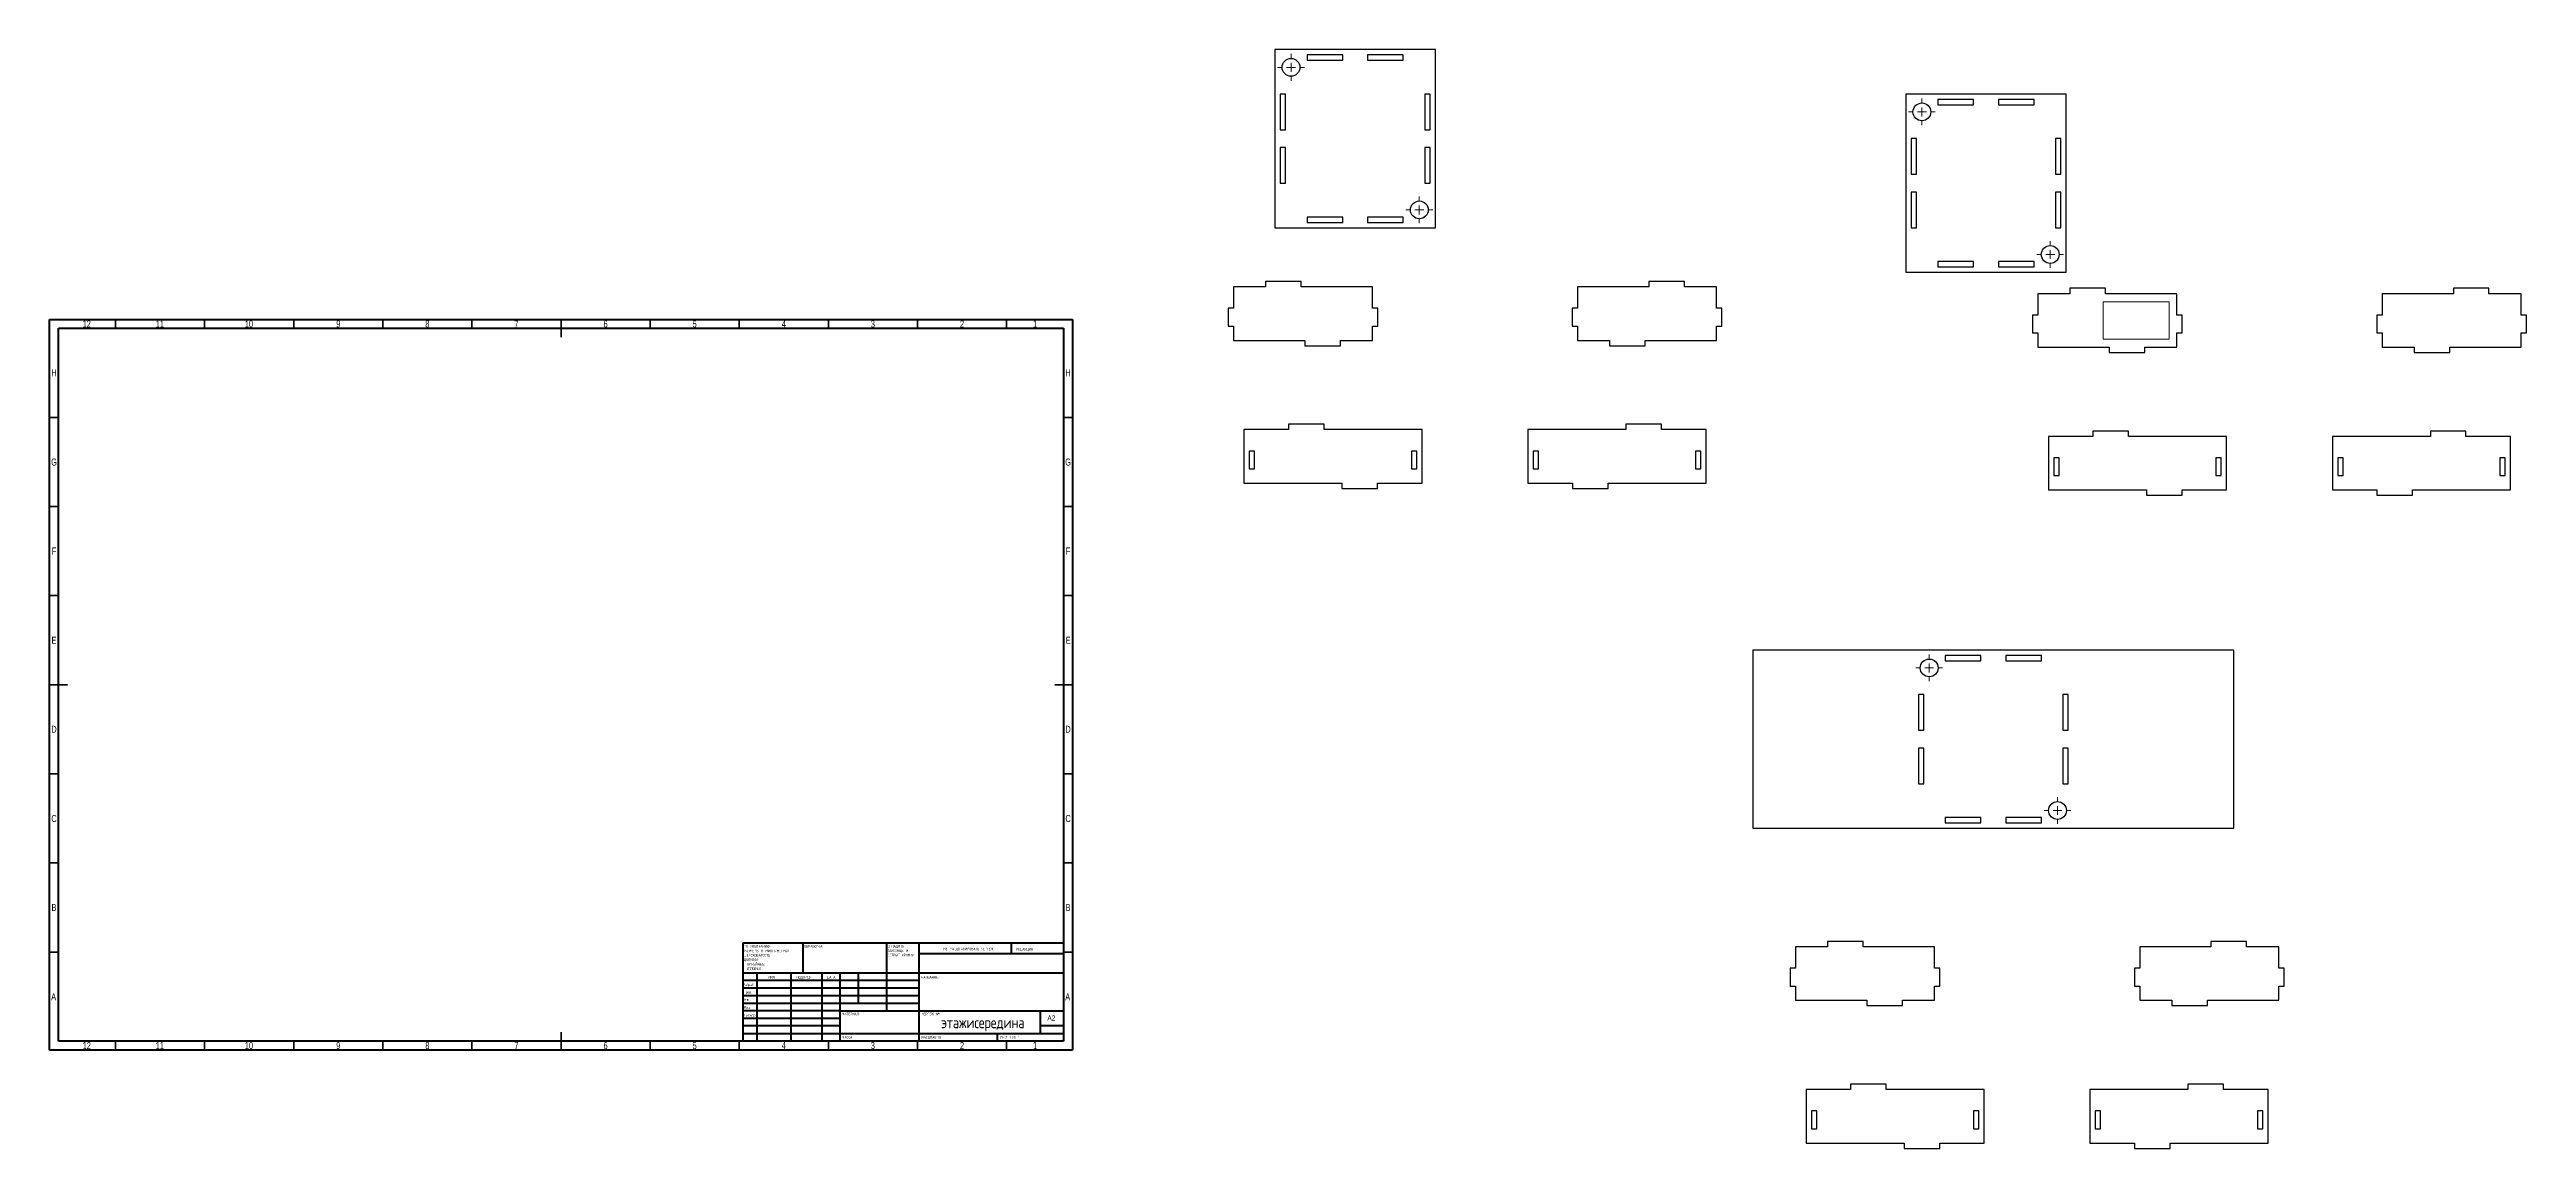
# Model space of a CAD drawing. Header units: millimetres. Extents: x 15 to 1405, y -50 to 566.
import ezdxf

# ---------------------------------------------------------------- set-up
doc = ezdxf.new("R2010")
doc.units = ezdxf.units.MM
doc.styles.add('SLDTEXTSTYLE0', font='TXT', dxfattribs={"width": 0.75})
doc.styles.add('SLDTEXTSTYLE1', font='TXT', dxfattribs={"width": 0.75, "bigfont": 'bigfont'})
doc.styles.add('SLDTEXTSTYLE2', font='TXT', dxfattribs={"width": 0.681818, "bigfont": 'bigfont'})

# ---------------------------------------------------------------- blocks, each defined once
blk = doc.blocks.new('SW_NOTE_0')
at = {"color": 0, "linetype": 'Continuous', "lineweight": 0, "char_height": 1.5, "attachment_point": 1, "style": 'SLDTEXTSTYLE1'}
for s, insert in [('СГЛАДИТЬ', (0, 1.9)), ('ЗАУСЕНЦЫ И', (0, -0.6)), ('ОСТРЫЕ КРОМКИ', (0, -3.1))]:
    blk.add_mtext(s, dxfattribs=dict(at, insert=insert))
blk = doc.blocks.new('SW_NOTE_0_1')
at = {"color": 0, "linetype": 'Continuous', "lineweight": 0, "char_height": 1.5, "attachment_point": 1, "style": 'SLDTEXTSTYLE1'}
for s, insert in [('ПО УМОЛЧАНИЮ:', (0, 1.9)), ('ДОПУСКИ:', (0, -5.6)), ('РАЗМЕРЫ В МИЛЛИМЕТРАХ', (0, -0.6)), ('ШЕРОХОВАТОСТЬ:', (0, -3.1)), ('ЛИНЕЙНЫЕ:', (1.7, -8.1)), ('УГЛОВЫЕ:', (1.7, -10.6))]:
    blk.add_mtext(s, dxfattribs=dict(at, insert=insert))
blk = doc.blocks.new('SW_CENTERMARKSYMBOL_0')
at = {"color": 0, "linetype": 'Continuous', "lineweight": 18}
for p, q in [((-5, 0), (-7.5, 0)), ((0, 0), (-2.5, 0)), ((0, 5), (0, 7.5)), ((0, 0), (0, 2.5)), ((0, 0), (0, -2.5)), ((0, 0), (2.5, 0)), ((5, 0), (7.5, 0)), ((0, -5), (0, -7.5))]:
    blk.add_line(p, q, dxfattribs=at)
blk = doc.blocks.new('SW_CENTERMARKSYMBOL_1')
at = {"color": 0, "linetype": 'Continuous', "lineweight": 18}
for p, q in [((-5, 0), (-7.5, 0)), ((0, 0), (-2.5, 0)), ((0, 5), (0, 7.5)), ((0, 0), (0, 2.5)), ((0, 0), (0, -2.5)), ((0, 0), (2.5, 0)), ((5, 0), (7.5, 0)), ((0, -5), (0, -7.5))]:
    blk.add_line(p, q, dxfattribs=at)
blk = doc.blocks.new('SW_CENTERMARKSYMBOL_2')
at = {"color": 0, "linetype": 'Continuous', "lineweight": 18}
for p, q in [((-5, 0), (-7.5, 0)), ((0, 0), (-2.5, 0)), ((0, 5), (0, 7.5)), ((0, 0), (0, 2.5)), ((0, 0), (0, -2.5)), ((0, 0), (2.5, 0)), ((5, 0), (7.5, 0)), ((0, -5), (0, -7.5))]:
    blk.add_line(p, q, dxfattribs=at)
blk = doc.blocks.new('SW_CENTERMARKSYMBOL_3')
at = {"color": 0, "linetype": 'Continuous', "lineweight": 18}
for p, q in [((-5, 0), (-7.5, 0)), ((0, 0), (-2.5, 0)), ((0, 5), (0, 7.5)), ((0, 0), (0, 2.5)), ((0, 0), (0, -2.5)), ((0, 0), (2.5, 0)), ((5, 0), (7.5, 0)), ((0, -5), (0, -7.5))]:
    blk.add_line(p, q, dxfattribs=at)
blk = doc.blocks.new('SW_CENTERMARKSYMBOL_4')
at = {"color": 0, "linetype": 'Continuous', "lineweight": 18}
for p, q in [((-5, 0), (-7.5, 0)), ((0, 0), (-2.5, 0)), ((0, 5), (0, 7.5)), ((0, 0), (0, 2.5)), ((0, 0), (0, -2.5)), ((0, 0), (2.5, 0)), ((5, 0), (7.5, 0)), ((0, -5), (0, -7.5))]:
    blk.add_line(p, q, dxfattribs=at)
blk = doc.blocks.new('SW_CENTERMARKSYMBOL_5')
at = {"color": 0, "linetype": 'Continuous', "lineweight": 18}
for p, q in [((-5, 0), (-7.5, 0)), ((0, 0), (-2.5, 0)), ((0, 5), (0, 7.5)), ((0, 0), (0, 2.5)), ((0, 0), (0, -2.5)), ((0, 0), (2.5, 0)), ((5, 0), (7.5, 0)), ((0, -5), (0, -7.5))]:
    blk.add_line(p, q, dxfattribs=at)

msp = doc.modelspace()

# ---------------------------------------------------------------- linework, layer by layer
at = {"color": 7, "linetype": 'Continuous', "lineweight": 25}
for p, q in [((792.6, 566.4), (702.6, 566.4)), ((702.6, 566.4), (702.6, 466.4)), ((740.6, 563.4), (720.6, 563.4)), ((720.6, 563.4), (720.6, 560.4)), ((720.6, 560.4), (740.6, 560.4)), ((740.6, 560.4), (740.6, 563.4)), ((774.6, 563.4), (754.6, 563.4)), ((754.6, 563.4), (754.6, 560.4)), ((754.6, 560.4), (774.6, 560.4)), ((774.6, 560.4), (774.6, 563.4)), ((792.6, 466.4), (792.6, 566.4)), ((708.6, 541.4), (705.6, 541.4)), ((705.6, 541.4), (705.6, 521.4)), ((708.6, 521.4), (708.6, 541.4)), ((786.6, 541.4), (786.6, 521.4)), ((789.6, 541.4), (786.6, 541.4)), ((789.6, 521.4), (789.6, 541.4)), ((1146.6, 541.4), (1056.6, 541.4)), ((1056.6, 541.4), (1056.6, 441.4)), ((1094.6, 538.4), (1074.6, 538.4)), ((1074.6, 538.4), (1074.6, 535.4)), ((1074.6, 535.4), (1094.6, 535.4)), ((1094.6, 535.4), (1094.6, 538.4)), ((1108.6, 538.4), (1108.6, 535.4)), ((1128.6, 538.4), (1108.6, 538.4)), ((1108.6, 535.4), (1128.6, 535.4)), ((1128.6, 535.4), (1128.6, 538.4)), ((1146.6, 441.4), (1146.6, 541.4)), ((705.6, 521.4), (708.6, 521.4)), ((786.6, 521.4), (789.6, 521.4)), ((1062.6, 516.4), (1059.6, 516.4)), ((1059.6, 516.4), (1059.6, 496.4)), ((1062.6, 496.4), (1062.6, 516.4)), ((1140.6, 516.4), (1140.6, 496.4)), ((1143.6, 516.4), (1140.6, 516.4)), ((1143.6, 496.4), (1143.6, 516.4)), ((708.6, 511.4), (705.6, 511.4)), ((705.6, 511.4), (705.6, 491.4)), ((708.6, 491.4), (708.6, 511.4)), ((786.6, 511.4), (786.6, 491.4)), ((789.6, 511.4), (786.6, 511.4)), ((789.6, 491.4), (789.6, 511.4)), ((705.6, 491.4), (708.6, 491.4)), ((786.6, 491.4), (789.6, 491.4)), ((1059.6, 496.4), (1062.6, 496.4)), ((1059.6, 486.4), (1059.6, 466.4)), ((1062.6, 486.4), (1059.6, 486.4)), ((1062.6, 466.4), (1062.6, 486.4)), ((1140.6, 496.4), (1143.6, 496.4)), ((1140.6, 486.4), (1140.6, 466.4)), ((1143.6, 486.4), (1140.6, 486.4)), ((1143.6, 466.4), (1143.6, 486.4)), ((702.6, 466.4), (792.6, 466.4)), ((740.6, 472.4), (720.6, 472.4)), ((720.6, 472.4), (720.6, 469.4)), ((720.6, 469.4), (740.6, 469.4)), ((740.6, 469.4), (740.6, 472.4)), ((774.6, 472.4), (754.6, 472.4)), ((754.6, 472.4), (754.6, 469.4)), ((754.6, 469.4), (774.6, 469.4)), ((774.6, 469.4), (774.6, 472.4)), ((1059.6, 466.4), (1062.6, 466.4)), ((1140.6, 466.4), (1143.6, 466.4)), ((1094.6, 447.4), (1074.6, 447.4)), ((1074.6, 447.4), (1074.6, 444.4)), ((1094.6, 444.4), (1094.6, 447.4)), ((1128.6, 447.4), (1108.6, 447.4)), ((1108.6, 447.4), (1108.6, 444.4)), ((1128.6, 444.4), (1128.6, 447.4)), ((679.3, 433.2), (679.3, 421.2)), ((697.3, 433.2), (679.3, 433.2)), ((697.3, 436.2), (697.3, 433.2)), ((717.3, 436.2), (697.3, 436.2)), ((717.3, 433.2), (717.3, 436.2)), ((757.3, 433.2), (717.3, 433.2)), ((757.3, 421.2), (757.3, 433.2)), ((872.4, 433.2), (872.4, 421.2)), ((912.4, 433.2), (872.4, 433.2)), ((932.4, 436.2), (912.4, 436.2)), ((912.4, 436.2), (912.4, 433.2)), ((932.4, 433.2), (932.4, 436.2)), ((950.4, 433.2), (932.4, 433.2)), ((950.4, 421.2), (950.4, 433.2)), ((1056.6, 441.4), (1146.6, 441.4)), ((1074.6, 444.4), (1094.6, 444.4)), ((1108.6, 444.4), (1128.6, 444.4)), ((1148.7, 432.4), (1148.7, 429.4)), ((1168.7, 432.4), (1148.7, 432.4)), ((1168.7, 429.4), (1168.7, 432.4)), ((1363.8, 432.4), (1363.8, 429.4)), ((1383.8, 432.4), (1363.8, 432.4)), ((1383.8, 429.4), (1383.8, 432.4)), ((679.3, 421.2), (676.3, 421.2)), ((676.3, 421.2), (676.3, 411.2)), ((760.3, 421.2), (757.3, 421.2)), ((760.3, 411.2), (760.3, 421.2)), ((869.4, 421.2), (869.4, 411.2)), ((872.4, 421.2), (869.4, 421.2)), ((953.4, 421.2), (950.4, 421.2)), ((953.4, 411.2), (953.4, 421.2)), ((1127.7, 417.4), (1127.7, 407.4)), ((1130.7, 417.4), (1127.7, 417.4)), ((1148.7, 429.4), (1130.7, 429.4)), ((1130.7, 429.4), (1130.7, 417.4)), ((1208.7, 429.4), (1168.7, 429.4)), ((1208.7, 417.4), (1208.7, 429.4)), ((1211.7, 417.4), (1208.7, 417.4)), ((1211.7, 407.4), (1211.7, 417.4)), ((1320.8, 417.4), (1320.8, 407.4)), ((1323.8, 417.4), (1320.8, 417.4)), ((1323.8, 429.4), (1323.8, 417.4)), ((1363.8, 429.4), (1323.8, 429.4)), ((1401.8, 429.4), (1383.8, 429.4)), ((1401.8, 417.4), (1401.8, 429.4)), ((1404.8, 417.4), (1401.8, 417.4)), ((1404.8, 407.4), (1404.8, 417.4)), ((676.3, 411.2), (679.3, 411.2)), ((679.3, 411.2), (679.3, 403.2)), ((679.3, 403.2), (719.3, 403.2)), ((719.3, 403.2), (719.3, 400.2)), ((739.3, 403.2), (757.3, 403.2)), ((739.3, 400.2), (739.3, 403.2)), ((757.3, 403.2), (757.3, 411.2)), ((757.3, 411.2), (760.3, 411.2)), ((869.4, 411.2), (872.4, 411.2)), ((872.4, 411.2), (872.4, 403.2)), ((872.4, 403.2), (890.4, 403.2)), ((890.4, 403.2), (890.4, 400.2)), ((910.4, 400.2), (910.4, 403.2)), ((910.4, 403.2), (950.4, 403.2)), ((950.4, 403.2), (950.4, 411.2)), ((950.4, 411.2), (953.4, 411.2)), ((1127.7, 407.4), (1130.7, 407.4)), ((1130.7, 407.4), (1130.7, 399.4)), ((1208.7, 407.4), (1211.7, 407.4)), ((1208.7, 399.4), (1208.7, 407.4)), ((1320.8, 407.4), (1323.8, 407.4)), ((1323.8, 407.4), (1323.8, 399.4)), ((1401.8, 407.4), (1404.8, 407.4)), ((1401.8, 399.4), (1401.8, 407.4)), ((719.3, 400.2), (739.3, 400.2)), ((890.4, 400.2), (910.4, 400.2)), ((1130.7, 399.4), (1170.7, 399.4)), ((1170.7, 399.4), (1170.7, 396.4)), ((1170.7, 396.4), (1190.7, 396.4)), ((1190.7, 399.4), (1208.7, 399.4)), ((1190.7, 396.4), (1190.7, 399.4)), ((1323.8, 399.4), (1341.8, 399.4)), ((1341.8, 399.4), (1341.8, 396.4)), ((1341.8, 396.4), (1361.8, 396.4)), ((1361.8, 399.4), (1401.8, 399.4)), ((1361.8, 396.4), (1361.8, 399.4)), ((710.2, 353.1), (685.2, 353.1)), ((685.2, 353.1), (685.2, 323.1)), ((710.2, 356.1), (710.2, 353.1)), ((730.2, 356.1), (710.2, 356.1)), ((730.2, 353.1), (730.2, 356.1)), ((785.2, 353.1), (730.2, 353.1)), ((785.2, 323.1), (785.2, 353.1)), ((844.5, 353.1), (844.5, 323.1)), ((899.5, 353.1), (844.5, 353.1)), ((919.5, 356.1), (899.5, 356.1)), ((899.5, 356.1), (899.5, 353.1)), ((919.5, 353.1), (919.5, 356.1)), ((944.5, 353.1), (919.5, 353.1)), ((944.5, 323.1), (944.5, 353.1)), ((1161.6, 349.3), (1136.6, 349.3)), ((1136.6, 349.3), (1136.6, 319.3)), ((1161.6, 352.3), (1161.6, 349.3)), ((1181.6, 352.3), (1161.6, 352.3)), ((1181.6, 349.3), (1181.6, 352.3)), ((1236.6, 349.3), (1181.6, 349.3)), ((1236.6, 319.3), (1236.6, 349.3)), ((1295.9, 349.3), (1295.9, 319.3)), ((1350.9, 349.3), (1295.9, 349.3)), ((1370.9, 352.3), (1350.9, 352.3)), ((1350.9, 352.3), (1350.9, 349.3)), ((1370.9, 349.3), (1370.9, 352.3)), ((1395.9, 349.3), (1370.9, 349.3)), ((1395.9, 319.3), (1395.9, 349.3)), ((688.2, 341.1), (688.2, 331.1)), ((691.2, 341.1), (688.2, 341.1)), ((691.2, 331.1), (691.2, 341.1)), ((782.2, 341.1), (779.2, 341.1)), ((779.2, 341.1), (779.2, 331.1)), ((782.2, 331.1), (782.2, 341.1)), ((847.5, 341.1), (847.5, 331.1)), ((850.5, 341.1), (847.5, 341.1)), ((850.5, 331.1), (850.5, 341.1)), ((941.5, 341.1), (938.5, 341.1)), ((938.5, 341.1), (938.5, 331.1)), ((941.5, 331.1), (941.5, 341.1)), ((1142.6, 337.3), (1139.6, 337.3)), ((1139.6, 337.3), (1139.6, 327.3)), ((1142.6, 327.3), (1142.6, 337.3)), ((1233.6, 337.3), (1230.6, 337.3)), ((1230.6, 337.3), (1230.6, 327.3)), ((1233.6, 327.3), (1233.6, 337.3)), ((1298.9, 337.3), (1298.9, 327.3)), ((1301.9, 337.3), (1298.9, 337.3)), ((1301.9, 327.3), (1301.9, 337.3)), ((1389.9, 337.3), (1389.9, 327.3)), ((1392.9, 337.3), (1389.9, 337.3)), ((1392.9, 327.3), (1392.9, 337.3)), ((685.2, 323.1), (740.2, 323.1)), ((688.2, 331.1), (691.2, 331.1)), ((740.2, 323.1), (740.2, 320.1)), ((740.2, 320.1), (760.2, 320.1)), ((760.2, 323.1), (785.2, 323.1)), ((760.2, 320.1), (760.2, 323.1)), ((779.2, 331.1), (782.2, 331.1)), ((844.5, 323.1), (869.5, 323.1)), ((847.5, 331.1), (850.5, 331.1)), ((869.5, 323.1), (869.5, 320.1)), ((869.5, 320.1), (889.5, 320.1)), ((889.5, 320.1), (889.5, 323.1)), ((889.5, 323.1), (944.5, 323.1)), ((938.5, 331.1), (941.5, 331.1)), ((1139.6, 327.3), (1142.6, 327.3)), ((1230.6, 327.3), (1233.6, 327.3)), ((1298.9, 327.3), (1301.9, 327.3)), ((1389.9, 327.3), (1392.9, 327.3)), ((1136.6, 319.3), (1191.6, 319.3)), ((1191.6, 319.3), (1191.6, 316.3)), ((1191.6, 316.3), (1211.6, 316.3)), ((1211.6, 319.3), (1236.6, 319.3)), ((1211.6, 316.3), (1211.6, 319.3)), ((1295.9, 319.3), (1320.9, 319.3)), ((1320.9, 319.3), (1320.9, 316.3)), ((1320.9, 316.3), (1340.9, 316.3)), ((1340.9, 319.3), (1395.9, 319.3)), ((1340.9, 316.3), (1340.9, 319.3)), ((970.7, 229.4), (970.7, 129.4)), ((1240.7, 229.4), (970.7, 229.4)), ((1098.7, 226.4), (1078.7, 226.4)), ((1078.7, 226.4), (1078.7, 223.4)), ((1078.7, 223.4), (1098.7, 223.4)), ((1098.7, 223.4), (1098.7, 226.4)), ((1132.7, 226.4), (1112.7, 226.4)), ((1112.7, 226.4), (1112.7, 223.4)), ((1112.7, 223.4), (1132.7, 223.4)), ((1132.7, 223.4), (1132.7, 226.4)), ((1240.7, 129.4), (1240.7, 229.4)), ((1066.7, 204.4), (1063.7, 204.4)), ((1063.7, 204.4), (1063.7, 184.4)), ((1066.7, 184.4), (1066.7, 204.4)), ((1144.7, 204.4), (1144.7, 184.4)), ((1147.7, 204.4), (1144.7, 204.4)), ((1147.7, 184.4), (1147.7, 204.4)), ((1063.7, 184.4), (1066.7, 184.4)), ((1144.7, 184.4), (1147.7, 184.4)), ((1066.7, 174.4), (1063.7, 174.4)), ((1063.7, 174.4), (1063.7, 154.4)), ((1066.7, 154.4), (1066.7, 174.4)), ((1144.7, 174.4), (1144.7, 154.4)), ((1147.7, 174.4), (1144.7, 174.4)), ((1147.7, 154.4), (1147.7, 174.4)), ((1063.7, 154.4), (1066.7, 154.4)), ((1144.7, 154.4), (1147.7, 154.4)), ((970.7, 129.4), (1240.7, 129.4)), ((1098.7, 135.4), (1078.7, 135.4)), ((1078.7, 135.4), (1078.7, 132.4)), ((1078.7, 132.4), (1098.7, 132.4)), ((1098.7, 132.4), (1098.7, 135.4)), ((1132.7, 135.4), (1112.7, 135.4)), ((1112.7, 135.4), (1112.7, 132.4)), ((1112.7, 132.4), (1132.7, 132.4)), ((1132.7, 132.4), (1132.7, 135.4)), ((1012.7, 62.9), (994.7, 62.9)), ((994.7, 62.9), (994.7, 50.9)), ((1012.7, 65.9), (1012.7, 62.9)), ((1032.7, 65.9), (1012.7, 65.9)), ((1032.7, 62.9), (1032.7, 65.9)), ((1072.7, 62.9), (1032.7, 62.9)), ((1072.7, 50.9), (1072.7, 62.9)), ((1187.8, 62.9), (1187.8, 50.9)), ((1227.8, 62.9), (1187.8, 62.9)), ((1227.8, 65.9), (1227.8, 62.9)), ((1247.8, 65.9), (1227.8, 65.9)), ((1247.8, 62.9), (1247.8, 65.9)), ((1265.8, 62.9), (1247.8, 62.9)), ((1265.8, 50.9), (1265.8, 62.9)), ((991.7, 50.9), (991.7, 40.9)), ((994.7, 50.9), (991.7, 50.9)), ((1075.7, 50.9), (1072.7, 50.9)), ((1075.7, 40.9), (1075.7, 50.9)), ((1184.8, 50.9), (1184.8, 40.9)), ((1187.8, 50.9), (1184.8, 50.9)), ((1268.8, 50.9), (1265.8, 50.9)), ((1268.8, 40.9), (1268.8, 50.9)), ((991.7, 40.9), (994.7, 40.9)), ((994.7, 40.9), (994.7, 32.9)), ((994.7, 32.9), (1034.7, 32.9)), ((1034.7, 32.9), (1034.7, 29.9)), ((1034.7, 29.9), (1054.7, 29.9)), ((1054.7, 32.9), (1072.7, 32.9)), ((1054.7, 29.9), (1054.7, 32.9)), ((1072.7, 40.9), (1075.7, 40.9)), ((1072.7, 32.9), (1072.7, 40.9)), ((1184.8, 40.9), (1187.8, 40.9)), ((1187.8, 40.9), (1187.8, 32.9)), ((1187.8, 32.9), (1205.8, 32.9)), ((1205.8, 32.9), (1205.8, 29.9)), ((1205.8, 29.9), (1225.8, 29.9)), ((1225.8, 32.9), (1265.8, 32.9)), ((1225.8, 29.9), (1225.8, 32.9)), ((1265.8, 40.9), (1268.8, 40.9)), ((1265.8, 32.9), (1265.8, 40.9)), ((1025.6, -17.2), (1000.6, -17.2)), ((1000.6, -17.2), (1000.6, -47.2)), ((1025.6, -14.2), (1025.6, -17.2)), ((1045.6, -14.2), (1025.6, -14.2)), ((1045.6, -17.2), (1045.6, -14.2)), ((1100.6, -17.2), (1045.6, -17.2)), ((1100.6, -47.2), (1100.6, -17.2)), ((1159.9, -17.2), (1159.9, -47.2)), ((1214.9, -17.2), (1159.9, -17.2)), ((1234.9, -14.2), (1214.9, -14.2)), ((1214.9, -14.2), (1214.9, -17.2)), ((1234.9, -17.2), (1234.9, -14.2)), ((1259.9, -17.2), (1234.9, -17.2)), ((1259.9, -47.2), (1259.9, -17.2)), ((1006.6, -29.2), (1003.6, -29.2)), ((1003.6, -29.2), (1003.6, -39.2)), ((1003.6, -39.2), (1006.6, -39.2)), ((1006.6, -39.2), (1006.6, -29.2)), ((1097.6, -29.2), (1094.6, -29.2)), ((1094.6, -29.2), (1094.6, -39.2)), ((1094.6, -39.2), (1097.6, -39.2)), ((1097.6, -39.2), (1097.6, -29.2)), ((1162.9, -29.2), (1162.9, -39.2)), ((1165.9, -29.2), (1162.9, -29.2)), ((1162.9, -39.2), (1165.9, -39.2)), ((1165.9, -39.2), (1165.9, -29.2)), ((1253.9, -29.2), (1253.9, -39.2)), ((1256.9, -29.2), (1253.9, -29.2)), ((1253.9, -39.2), (1256.9, -39.2)), ((1256.9, -39.2), (1256.9, -29.2)), ((1000.6, -47.2), (1055.6, -47.2)), ((1055.6, -47.2), (1055.6, -50.2)), ((1055.6, -50.2), (1075.6, -50.2)), ((1075.6, -47.2), (1100.6, -47.2)), ((1075.6, -50.2), (1075.6, -47.2)), ((1159.9, -47.2), (1184.9, -47.2)), ((1184.9, -47.2), (1184.9, -50.2)), ((1184.9, -50.2), (1204.9, -50.2)), ((1204.9, -47.2), (1259.9, -47.2)), ((1204.9, -50.2), (1204.9, -47.2))]:
    msp.add_line(p, q, dxfattribs=at)
at = {"color": 7, "linetype": 'Continuous', "lineweight": 18}
for p, q in [((1167.4, 424.9), (1204.4, 424.9)), ((1167.4, 424.9), (1167.4, 403.8)), ((1204.4, 424.9), (1204.4, 403.8)), ((1167.4, 403.8), (1204.4, 403.8))]:
    msp.add_line(p, q, dxfattribs=at)
at = {"color": 7, "linetype": 'Continuous', "lineweight": 70}
for p, q in [((15, 5), (15, 415)), ((15, 415), (589, 415)), ((20, 10), (20, 410)), ((20, 410), (584, 410)), ((584, 410), (584, 10)), ((589, 415), (589, 5)), ((589, 5), (15, 5)), ((584, 10), (20, 10))]:
    msp.add_line(p, q, dxfattribs=at)
at = {"color": 7, "linetype": 'Continuous', "lineweight": 35}
for p, q in [((52, 410), (52, 415)), ((102, 410), (102, 415)), ((152, 410), (152, 415)), ((202, 410), (202, 415)), ((252, 410), (252, 415)), ((302, 415), (302, 405)), ((302, 410), (302, 415)), ((352, 410), (352, 415)), ((402, 410), (402, 415)), ((452, 410), (452, 415)), ((502, 410), (502, 415)), ((552, 410), (552, 415)), ((20, 360), (15, 360)), ((584, 360), (589, 360)), ((20, 310), (15, 310)), ((584, 310), (589, 310)), ((20, 260), (15, 260)), ((584, 260), (589, 260)), ((15, 210), (25, 210)), ((20, 210), (15, 210)), ((589, 210), (579, 210)), ((584, 210), (589, 210)), ((20, 160), (15, 160)), ((584, 160), (589, 160)), ((20, 110), (15, 110)), ((584, 110), (589, 110)), ((20, 60), (15, 60)), ((584, 60), (589, 60)), ((302, 5), (302, 15)), ((52, 10), (52, 5)), ((102, 10), (102, 5)), ((152, 10), (152, 5)), ((202, 10), (202, 5)), ((252, 10), (252, 5)), ((302, 10), (302, 5)), ((352, 10), (352, 5)), ((402, 10), (402, 5)), ((452, 10), (452, 5)), ((502, 10), (502, 5)), ((552, 10), (552, 5))]:
    msp.add_line(p, q, dxfattribs=at)
at = {"color": 7, "linetype": 'Continuous', "lineweight": 50}
for p, q in [((404, 65.2), (584, 65.2)), ((404, 65.2), (404, 10)), ((437.8, 48.2), (437.8, 65.2)), ((484.6, 65.2), (484.6, 27)), ((502.8, 65.2), (502.8, 10)), ((584, 58.9), (502.8, 58.9)), ((554.8, 58.9), (554.8, 65.2)), ((584, 48.2), (404, 48.2)), ((502.8, 44), (404, 44)), ((411.8, 48.2), (411.8, 10)), ((431, 48.2), (431, 10)), ((448.4, 48.2), (448.4, 10)), ((458.6, 10), (458.6, 48.2)), ((469, 31.2), (469, 48.2)), ((502.8, 39.8), (404, 39.8)), ((502.8, 35.5), (404, 35.5)), ((502.8, 31.2), (404, 31.2)), ((458.6, 27), (404, 27)), ((458.6, 22.7), (404, 22.7)), ((458.6, 18.5), (404, 18.5)), ((404, 14.2), (584, 14.2)), ((458.6, 27), (584, 27)), ((547, 10), (547, 14.2)), ((571, 14.2), (571, 27)), ((584, 18.5), (571, 18.5))]:
    msp.add_line(p, q, dxfattribs=at)
at = {"color": 7, "linetype": 'Continuous', "lineweight": 25}
for centre in [(711.6, 556.4), (1065.6, 531.4), (783.6, 476.4), (1137.6, 451.4), (1069.7, 219.4), (1141.7, 139.4)]:
    msp.add_circle(centre, 5, dxfattribs=at)

# ---------------------------------------------------------------- block references
at = {"color": 7, "linetype": 'Continuous', "lineweight": 0}
for name, p in [('SW_CENTERMARKSYMBOL_3', (711.6, 556.4)), ('SW_CENTERMARKSYMBOL_5', (1065.6, 531.4)), ('SW_CENTERMARKSYMBOL_2', (783.6, 476.4)), ('SW_CENTERMARKSYMBOL_4', (1137.6, 451.4)), ('SW_CENTERMARKSYMBOL_1', (1069.7, 219.4)), ('SW_CENTERMARKSYMBOL_0', (1141.7, 139.4)), ('SW_NOTE_0_1', (404.6, 62)), ('SW_NOTE_0', (485.3, 62.1))]:
    msp.add_blockref(name, p, dxfattribs=at)

# ---------------------------------------------------------------- texts
for s, insert, char_height, attachment_point, style in [('12', (35.9, 414.4), 3.97, 2, 'SLDTEXTSTYLE0'), ('11', (76.9, 414.4), 3.97, 2, 'SLDTEXTSTYLE0'), ('10', (126.9, 414.4), 3.97, 2, 'SLDTEXTSTYLE0'), ('9', (177, 414.4), 3.97, 2, 'SLDTEXTSTYLE0'), ('8', (227, 414.4), 3.97, 2, 'SLDTEXTSTYLE0'), ('7', (277, 414.4), 3.97, 2, 'SLDTEXTSTYLE0'), ('6', (327, 414.4), 3.97, 2, 'SLDTEXTSTYLE0'), ('5', (377, 414.4), 3.97, 2, 'SLDTEXTSTYLE0'), ('4', (427, 414.4), 3.97, 2, 'SLDTEXTSTYLE0'), ('3', (477, 414.4), 3.97, 2, 'SLDTEXTSTYLE0'), ('2', (527, 414.4), 3.97, 2, 'SLDTEXTSTYLE0'), ('1', (568, 414.4), 3.97, 2, 'SLDTEXTSTYLE0'), ('H', (17.5, 387), 3.97, 2, 'SLDTEXTSTYLE0'), ('H', (586.5, 387), 3.97, 2, 'SLDTEXTSTYLE0'), ('G', (17.5, 336.9), 3.97, 2, 'SLDTEXTSTYLE0'), ('G', (586.5, 336.9), 3.97, 2, 'SLDTEXTSTYLE0'), ('F', (17.5, 287), 3.97, 2, 'SLDTEXTSTYLE0'), ('F', (586.5, 287), 3.97, 2, 'SLDTEXTSTYLE0'), ('E', (17.5, 236.9), 3.97, 2, 'SLDTEXTSTYLE0'), ('E', (586.5, 236.9), 3.97, 2, 'SLDTEXTSTYLE0'), ('D', (17.5, 187), 3.97, 2, 'SLDTEXTSTYLE0'), ('D', (586.5, 187), 3.97, 2, 'SLDTEXTSTYLE0'), ('C', (17.5, 136.9), 3.97, 2, 'SLDTEXTSTYLE0'), ('C', (586.5, 136.9), 3.97, 2, 'SLDTEXTSTYLE0'), ('B', (17.5, 87), 3.97, 2, 'SLDTEXTSTYLE0'), ('B', (586.5, 87), 3.97, 2, 'SLDTEXTSTYLE0'), ('ОБРАБОТКА:', (438.4, 63.9), 1.5, 1, 'SLDTEXTSTYLE1'), ('НЕ МАСШТАБИРОВАТЬ ЧЕРТЕЖ', (516.6, 62.5), 1.5, 1, 'SLDTEXTSTYLE1'), ('РЕДАКЦИЯ', (557.3, 62.3), 1.5, 1, 'SLDTEXTSTYLE1'), ('Разраб.', (404.2, 42.4), 1.5, 1, 'SLDTEXTSTYLE1'), ('ИМЯ', (418.3, 46.5), 1.5, 1, 'SLDTEXTSTYLE1'), ('ПОДПИСЬ', (434, 46.6), 1.5, 1, 'SLDTEXTSTYLE1'), ('ДАТА', (451.2, 46.6), 1.5, 1, 'SLDTEXTSTYLE1'), ('НАЗВАНИЕ:', (504.1, 46.6), 1.5, 1, 'SLDTEXTSTYLE1'), ('A', (17.3, 36.9), 3.97, 2, 'SLDTEXTSTYLE0'), ('Утв.', (404.4, 34.1), 1.5, 1, 'SLDTEXTSTYLE1'), ('Пров.', (404.4, 38.2), 1.5, 1, 'SLDTEXTSTYLE1'), ('Маш.', (404.5, 29.7), 1.5, 1, 'SLDTEXTSTYLE1'), ('A', (586.3, 36.9), 3.97, 2, 'SLDTEXTSTYLE0'), ('Т.контр', (404.7, 25.3), 1.5, 1, 'SLDTEXTSTYLE1'), ('МАТЕРИАЛ:', (459.6, 26), 1.5, 1, 'SLDTEXTSTYLE1'), ('ЧЕРТЕЖ №:', (504.4, 26), 1.5, 1, 'SLDTEXTSTYLE1'), ('этажисередина', (538.7, 23.6), 6.35, 2, 'SLDTEXTSTYLE1'), ('A2', (574.9, 24.4), 2.91, 1, 'SLDTEXTSTYLE0'), ('12', (35.9, 9.5), 3.97, 2, 'SLDTEXTSTYLE0'), ('11', (76.9, 9.5), 3.97, 2, 'SLDTEXTSTYLE0'), ('10', (126.9, 9.5), 3.97, 2, 'SLDTEXTSTYLE0'), ('9', (177, 9.5), 3.97, 2, 'SLDTEXTSTYLE0'), ('8', (227, 9.5), 3.97, 2, 'SLDTEXTSTYLE0'), ('7', (277, 9.5), 3.97, 2, 'SLDTEXTSTYLE0'), ('6', (327, 9.5), 3.97, 2, 'SLDTEXTSTYLE0'), ('5', (377, 9.5), 3.97, 2, 'SLDTEXTSTYLE0'), ('4', (427, 9.5), 3.97, 2, 'SLDTEXTSTYLE0'), ('МАССА:', (459.6, 12.9), 1.5, 1, 'SLDTEXTSTYLE1'), ('3', (477, 9.5), 3.97, 2, 'SLDTEXTSTYLE0'), ('МАСШТАБ:1:5', (504.1, 12.9), 1.5, 1, 'SLDTEXTSTYLE1'), ('2', (527, 9.5), 3.97, 2, 'SLDTEXTSTYLE0'), ('ЛИСТ 1 ИЗ 1', (548.5, 12.9), 1.5, 1, 'SLDTEXTSTYLE2'), ('1', (568, 9.5), 3.97, 2, 'SLDTEXTSTYLE0')]:
    msp.add_mtext(s, dxfattribs=dict(at, insert=insert, char_height=char_height, attachment_point=attachment_point, style=style))

doc.saveas('drawing.dxf')
